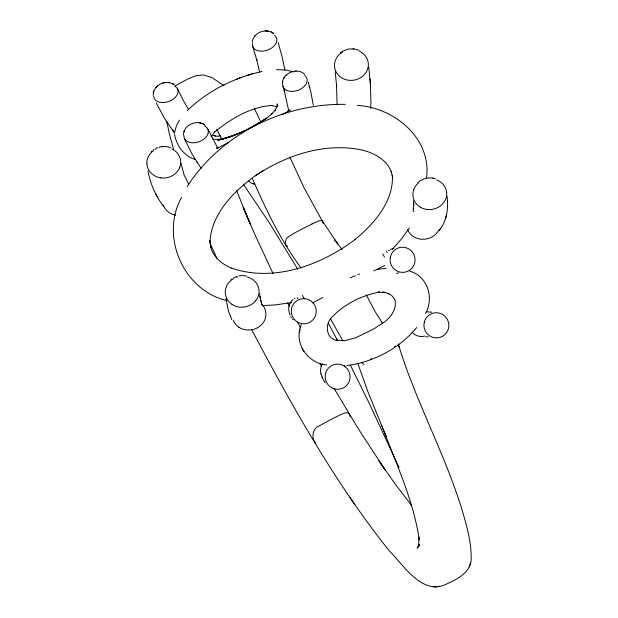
<?xml version="1.0" encoding="UTF-8"?>
<svg xmlns="http://www.w3.org/2000/svg" width="618" height="618" viewBox="0 0 618 618"><rect width="100%" height="100%" fill="white"/><g stroke="black" fill="none" stroke-linecap="round" stroke-linejoin="round"><path stroke-width="0.93" d="M337.104 104.481L336.501 84.573L336.617 86.118L335.188 71.742M370.947 104.79L370.514 85.771L368.799 67.184M282.441 83.252L282.596 81.615L282.441 83.252C282.194 73.503 297.266 66.698 304.689 74.369M426.544 177.714C431.627 138.053 394.114 107.547 357.196 105.361M252.19 42.503C252.685 35.048 260.696 30.043 267.741 31L265.261 30.923L269.95 31.472L273.936 33.735M301.36 324.481C293.349 342.503 307.331 363.253 326.466 364.937M299.946 329.657L299.514 332.306M251.92 330.066C292.399 406.744 335.141 483.052 389.379 550.993C404.303 565.709 422.689 596.957 447.818 583.446C458.71 578.711 471.92 571.117 471.171 557.467C471.217 543.361 467.726 529.541 463.848 516.076C447.108 457.652 416.671 404.211 398.989 346.211M174.616 132.345L176.385 125.887L179.514 120.07M439.151 230.398C447.046 221.02 448.583 207.996 447.077 196.215M413.233 210.182L413.697 208.39L413.287 209.95L413.666 203.415L413.782 204.952L413.473 200.78M445.709 218.115L446.119 216.563M446.173 216.323L446.575 214.763M205.191 125.384C197.598 118.772 183.113 124.736 183.538 135.149M469.325 566.976L470.592 562.511M183.955 131.688L184.295 130.715M181.537 197.397C159.884 236.37 183.283 290.344 226.775 300.58M425.539 313.434C434.261 298.085 427.687 276.176 409.865 271.279M211.178 136.949L214.577 131.974L214.261 132.345C230.537 119.035 250.661 106.613 272.175 105.477L270.367 105.4L276.532 106.489M187.184 186.636C220.487 134.214 283.716 103.283 345.284 104.365M409.41 227.887L401.592 238.834L392.345 249.255M438.919 230.668L440.17 229.131M416.748 327.486C399.406 348.428 373.62 362.133 346.698 365.555M155.767 87.625L157.528 85.863M156.223 87.084L153.812 90.931L153.21 95.172M254.631 36.277L255.327 35.473M419.429 545.632L417.142 548.212L419.243 544.211L418.556 546.644L419.027 537.15L419.259 539.723C413.797 502.48 397.961 467.733 384.62 432.816M285.632 75.682L286.111 75.172M151.317 151.688L151.974 151.039M187.246 110.622C207.872 90.661 234.5 77.574 262.109 71.41M293.094 299.506C289.139 302.805 287.602 308.652 289.51 313.45M417.984 182.596C422.565 178.332 429.487 176.763 435.443 178.733M157.211 86.118C161.8 82.016 169.317 81.043 174.392 84.805M340.309 52.793L341.824 51.673M231.047 279.622L231.789 279.042M255.504 175.636C233.805 191.256 211.549 213.55 209.935 241.877L209.965 240.665L210.753 247.416L210.591 246.783C213.28 257.173 222.326 264.55 231.997 268.305L231.704 268.189C273.983 282.604 321.105 265.192 355.234 239.398L354.979 239.591C373.774 224.156 392.747 202.719 392.484 176.903L392.507 177.559L392.299 175.218L392.639 177.652L391.179 171.356L391.542 172.507C387.177 159.452 372.901 152.376 361.02 149.811C324.195 142.403 285.825 155.373 255.296 175.767L263.762 170.305M153.411 149.85L154.183 149.309M394.523 346.729L395.466 346.08M175.435 85.755L187.887 78.934L196.014 75.674L203.384 74.925L211.819 77.497L224.087 85.701M294.407 298.517L294.933 298.193M255.118 125.261L266.644 118.154C254.222 126.427 240.804 133.411 226.536 137.891L232.098 136.13L222.101 139.158L235.172 134.948M342.619 51.17L348.034 49.077L353.975 48.861L353.172 48.752M233.365 278L236.748 276.462M290.468 110.112L282.202 114.624M312.77 302.913L322.696 297.497M247.115 129.486L260.387 122.233L267.841 117.258L272.229 113.55L271.673 114.091L275.157 110.135L274.732 110.722L277.003 106.605L276.787 107.184L277.219 103.747L277.922 105.778M287.478 111.132L289.819 109.857M252.43 126.721L252.901 126.474M228.675 142.526L216.825 148.397M312.044 223.94C303.708 228.374 294.925 232.167 287.216 237.652C284.975 239.212 284.713 246.551 287.633 246.358M373.728 270.939L384.728 265.493M216.539 147.98L218.131 147.192M312.067 223.925L319.097 220.765L322.179 220.611L337.799 244.079L334.647 239.745L335.458 240.865M155.813 148.351L157.505 147.578M244.18 130.939L233.341 135.597M241.213 132.337L230.931 136.454M350.174 277.861L355.273 275.659M236.539 79.258L241.816 77.227M370.336 359.158L371.441 358.741M357.876 274.678L359.606 274.029M396.656 273.496L398.687 272.862M247.084 75.404L252.175 73.851M229.695 136.887L217.644 140.224L225.833 138.131L218.563 139.83L224.087 138.602L218.139 139.467L218.849 139.429L212.716 139.181M390.398 249.394L393.728 248.459M162.866 83.036L163.368 82.889M159.506 146.937L165.531 146.389L170.692 147.648M424.72 336.099C420.194 337.351 415.033 335.775 412.036 332.152M220.518 135.898L217.351 136.323L213.179 135.496L215.574 136.03M291.766 302.565L274.593 304.998L262.542 305.524M238.772 275.914L242.627 275.535L246.512 276.007M376.825 269.456L386.011 268.397M433.813 587.1L439.498 586.382M164.504 82.65L165.099 82.573M161.283 146.551L162.526 146.404M388.598 250.344L389.587 250.259M295.628 71.109L296.2 71.085M276.493 69.61L286.59 70.112L293.264 71.92M426.582 311.812L431.812 312.175M425.725 336.717L428.413 336.903M383.662 292.252L382.751 292.113L385.076 292.461L377.953 292.214L379.715 292.09C361.677 295.334 343.492 304.38 331.14 318.077C324.442 325.508 326.621 339.274 337.173 340.363L336.331 340.139L344.473 340.68L355.566 337.83L373.651 329.046L385.632 321.136L389.749 317.119L392.291 313.643L394.214 309.811L395.335 305.671L395.288 301.414L394.384 298.733L391.673 295.489L387.988 293.365L389.286 293.959M353.65 48.822L358.965 50.305M252.832 183.824L254.662 184.017L251.263 183.16L248.637 181.19M169.602 82.704L168.498 82.534M267.656 30.993L268.506 31.124M432.847 178.1L434.153 178.37M384.164 292.322L388.266 293.488M194.593 159.251C183.932 155.983 176.138 144.983 174.523 134.253M364.11 364.666L361.352 362.418M315.705 443.075C310.707 437.899 312.669 427.563 320.24 425.369C326.343 421.8 332.654 418.579 339.012 415.466C342.109 414.083 348.869 410.02 349.927 415.675M272.739 32.816L273.357 33.248M292.469 319.035L293.326 319.815M174.67 133.202L165.323 119.668L156.238 103.09M342.156 249.525L335.798 241.337M325.3 382.89L321.808 377.034M411.673 505.532L395.041 483.855L378.958 460.843L385.006 469.75L358.664 429.363L334.091 388.444M301.159 268.127C280.858 240.703 265.925 209.749 252.414 178.548M290.699 316.879L291.426 317.853M201.182 168.436L192.383 154.701L184.319 138.502M382.125 322.681L382.542 323.268L374.956 311.325L366.281 294.933M243.299 184.133L269.34 222.851L297.698 269.093M163.422 206.296C155.682 195.821 150.159 183.67 147.98 170.792M350.035 497.536L354.786 504.527M383.106 466.953L385.006 469.75M173.728 132.097L172.916 130.097M194.585 158.447L195.033 159.166M196.887 162.109L197.335 162.828M322.326 377.05L320.842 373.774M342.905 340.804L330.46 318.795M188.459 109.347L183.654 101.12L177.629 88.915M188.869 184.465L184.141 175.11L181.02 163.26M302.024 348.521L303.801 351.534M217.868 148.382L207.949 129.177M297.204 297.691L297.806 298.757M386.404 251.062L387.247 252.569M302.38 295.373L304.326 298.865M382.758 253.921L384.535 257.119M319.745 363.245L321.569 366.52M328.258 323.09L337.667 340.634M231.835 319.738L228.382 310.73L225.979 298.339M156.98 196.207L157.652 197.451M155.651 193.782L156.323 195.018M290.221 314.971L289.587 313.65M297.575 322.217L300.564 327.903M287.579 302.874L289.324 306.265M260.672 121.653L254.361 108.498M350.383 365.138L369.178 403.191L397.065 463.237M221.661 139.143L216.779 129.147M273.071 273.565L255.96 236.918L243.183 207.362L250.568 224.79L236.586 190.653M397.467 464.087L399.089 467.509M216.841 258.224L209.881 242.828M381.491 425.153L386.482 437.374L367.81 391.457L357.822 363.446M289.85 157.065L303.956 187.548L322.843 222.101M344.535 365.501L344.975 366.806M252.754 46.551L256.879 60.224L256.686 59.467L259.63 72.26M260.657 299.946L261.839 304.574M282.974 86.551L284.404 91.085M278.146 42.449L282.187 57.134L284.883 70.151M173.565 149.193L169.17 133.079L166.721 121.213M261.422 303.199L261.831 304.651M313.334 105.346L310.831 91.958L308.274 82.372L308.506 83.206M284.172 90.259L288.714 110.607M309.502 86.736L309.734 87.563M350.136 416.54L350.221 416.965M259.954 296.285L260.943 301.429M259.583 293.782L260.24 297.776M322.897 222.387L323.052 223.461M398.27 344.751L398.371 345.933M398.718 343.971L399.158 347.602M370.035 78.98L370.159 80.518M370.228 81.553L370.344 83.09M447.393 200.386L447.509 201.931M261.893 304.326A16.925 15.365 -8 0 1 265.918 313.89A16.987 15.419 -8 0 1 264.666 320.109A17.196 15.612 -8 0 1 262.534 323.577A16.91 15.35 -8 0 1 249.371 330.027A16.987 15.419 -8 0 1 242.573 329.046A17.196 15.612 -8 0 1 238.826 327.192M238.88 327.161A16.925 15.365 -8 0 1 233.233 320.448M226.435 286.304A16.987 15.419 -8 0 1 233.349 278.811M236.841 277.266A16.987 15.419 -8 0 1 237.606 277.034M247.347 277.011A16.925 15.365 -8 0 1 259.058 291.063A16.987 15.419 -8 0 1 257.806 297.281A17.196 15.612 -8 0 1 255.667 300.742M232.02 304.334A16.925 15.365 -8 0 1 226.543 286.296M255.659 300.742A16.91 15.35 -8 0 1 242.503 307.2A16.987 15.419 -8 0 1 235.705 306.219A17.196 15.612 -8 0 1 231.966 304.365M438.757 230.066A16.987 15.419 -8 0 1 437.474 232.152A16.91 15.35 -8 0 1 424.674 239.197A17.196 15.612 -8 0 1 420.371 239.089A16.987 15.419 -8 0 1 413.921 236.833A16.925 15.365 -8 0 1 407.641 229.695M413.388 211.626A16.987 15.419 -8 0 1 414.029 211.201M426.629 209.394A16.987 15.419 -8 0 1 420.232 207.154M413.766 189.371A16.987 15.419 -8 0 1 418.463 182.889M436.602 179.908A16.925 15.365 -8 0 1 446.636 192.654M420.333 207.138A16.925 15.365 -8 0 1 413.859 189.417M426.683 209.402A17.196 15.612 -8 0 0 430.985 209.517A16.91 15.35 -8 0 0 443.778 202.465A16.987 15.419 -8 0 0 446.412 196.578A17.196 15.612 -8 0 0 446.652 192.654M370.491 105.554A16.925 15.365 -8 0 1 370.893 108.583M335.744 59.506A16.987 15.419 -8 0 0 334.485 65.732A16.925 15.365 -8 0 0 347.463 80.07A17.01 15.442 -8 0 0 367.077 70.475A16.925 15.365 -8 0 0 361.576 52.43M336.099 58.772A17.196 15.612 -8 0 1 337.876 56.045A16.91 15.35 -8 0 1 342.642 52.012M359.406 51.217A17.196 15.612 -8 0 1 361.584 52.422M175.589 215.18A16.925 15.365 -8 0 1 163.322 204.929M179.761 167.354A17.01 15.442 -8 0 1 160.688 177.868M173.256 149.626A16.925 15.365 -8 0 1 179.73 167.347M160.742 177.822A16.925 15.365 -8 0 1 146.953 164.11M171.843 148.861A16.987 15.419 -8 0 1 172.592 149.232M153.426 150.676A16.91 15.35 -8 0 0 149.765 154.322A16.987 15.419 -8 0 0 147.13 160.209A17.196 15.612 -8 0 0 146.891 164.133M155.682 149.278A16.91 15.35 -8 0 1 156.022 149.108M158.903 147.972A16.91 15.35 -8 0 1 159.289 147.864M320.974 373.736A12.677 12.522 72.7 0 1 322.403 363.824M304.728 75.411A12.599 8.42 -19.4 0 1 298.455 90.097A12.599 8.42 -19.4 0 1 282.758 84.172M274.546 35.365A12.592 8.304 -19.6 0 1 267.803 49.988A12.592 8.304 -19.6 0 1 252.577 43.669M174.562 85.979A12.592 8.304 -19.8 0 1 170.491 100.757A12.592 8.304 -19.8 0 1 153.727 95.968M204.805 126.072A12.599 8.428 -19.6 0 1 200.618 141.089A12.599 8.428 -19.6 0 1 183.971 135.775M153.372 92.515L153.264 93.21L153.588 91.603L153.372 92.515M153.735 91.17L153.527 91.835L153.735 91.17M283.963 77.891L283.623 78.494L283.963 77.891M200.502 122.997L199.676 122.835L201.244 123.214L200.502 122.997M173.334 84.102L172.391 83.615L173.334 84.102M272.044 32.383L271.379 32.036L272.044 32.383M203.963 124.473L203.337 124.094L203.963 124.473M291.426 309.363A12.599 12.453 67.9 0 0 308.452 322.897A12.599 12.453 67.9 0 0 311.449 301.352A12.599 12.453 67.9 0 0 291.426 309.363M325.493 373.728A12.592 12.437 72.7 0 0 341.175 388.792A12.592 12.437 72.7 0 0 346.157 367.633A12.592 12.437 72.7 0 0 325.493 373.728M424.288 322.248A12.592 12.437 72.5 0 0 439.869 337.42A12.592 12.437 72.5 0 0 444.999 316.292A12.592 12.437 72.5 0 0 424.288 322.248M390.228 257.822A12.599 12.445 67.9 0 0 407.115 271.549A12.599 12.445 67.9 0 0 410.337 250.035A12.599 12.445 67.9 0 0 390.228 257.822"/></g></svg>
